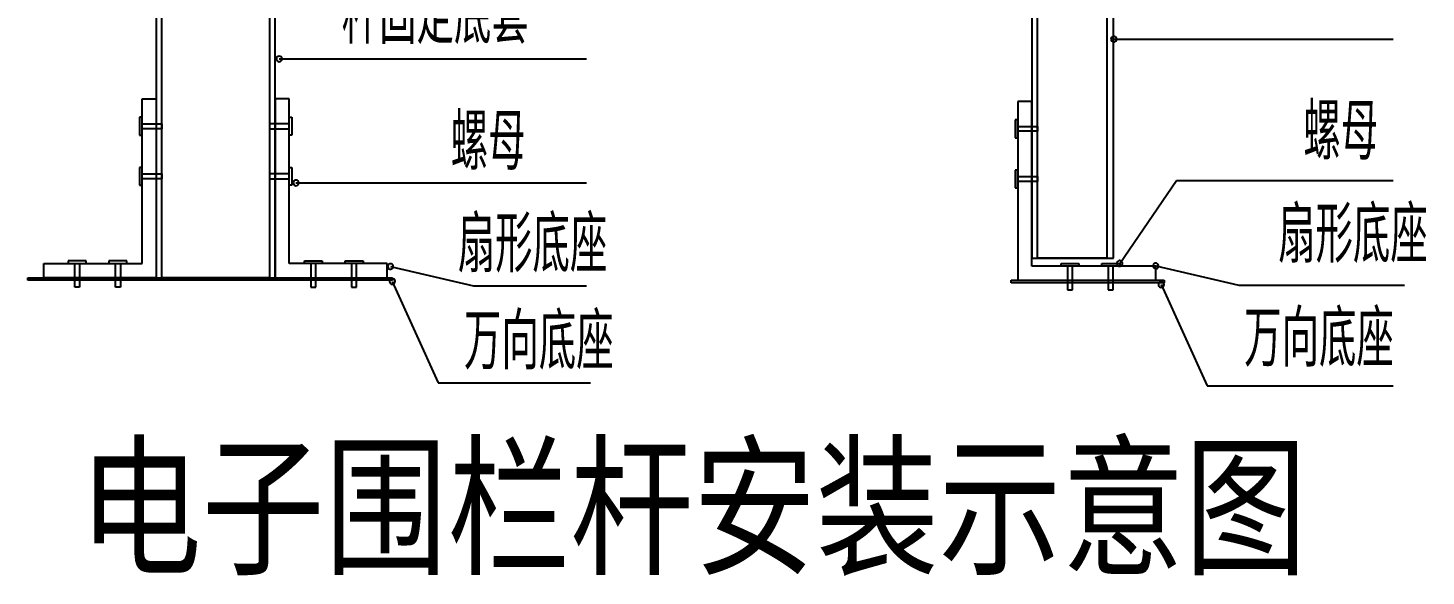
# Model space of a CAD drawing. Header units: millimetres. Extents: x -124346 to 101329, y -150859 to 114847.
# Drawn here: x -124346 to -98913, y -33104 to -23128 of the extents above; entities that cross this region are included whole.
import ezdxf

# ---------------------------------------------------------------- set-up
doc = ezdxf.new("R2010")
doc.units = ezdxf.units.MM
doc.layers.add('电子围栏', color=7, linetype='Continuous')
doc.styles.add('Z-单线', font='bzxw.shx', dxfattribs={"width": 0.7, "bigfont": 'bzhz.shx'})
doc.styles.add('Z-黑体', font='simhei.ttf', dxfattribs={"width": 0.7, "height": 3})

# ---------------------------------------------------------------- blocks, each defined once
blk = doc.blocks.new('电子围栏2')
at = {"layer": '电子围栏'}
for p, q in [((-12555, -3132), (-12555, 16451)), ((-11028, 16451), (-11028, -3132)), ((-112, -2854), (-112, 16414)), ((875, 16414), (875, -2854)), ((-12835, -2929), (-12835, -589)), ((-12835, -589), (-12636, -589)), ((-12636, -589), (-12636, -3132)), ((-10947, -589), (-10947, -3132)), ((-10748, -589), (-10947, -589)), ((-10748, -2929), (-10748, -589)), ((-392, -626), (-392, -3169)), ((-193, -626), (-392, -626)), ((-193, -2966), (-193, -626)), ((-12835, -851), (-12873, -851)), ((-12873, -851), (-12873, -1105)), ((-12835, -1105), (-12835, -851)), ((-12835, -943), (-12555, -943)), ((-12835, -1013), (-12835, -943)), ((-12555, -943), (-12555, -1013)), ((-10748, -943), (-11028, -943)), ((-11028, -943), (-11028, -1013)), ((-10748, -851), (-10710, -851)), ((-10748, -1105), (-10748, -851)), ((-10748, -1013), (-10748, -943)), ((-10710, -851), (-10710, -1105)), ((-392, -888), (-430, -888)), ((-430, -888), (-430, -1142)), ((-392, -1142), (-392, -888)), ((-392, -980), (-112, -980)), ((-392, -1050), (-392, -980)), ((-112, -980), (-112, -1050)), ((-12873, -1105), (-12835, -1105)), ((-12555, -1013), (-12835, -1013)), ((-11028, -1013), (-10748, -1013)), ((-10710, -1105), (-10748, -1105)), ((-430, -1142), (-392, -1142)), ((-112, -1050), (-392, -1050)), ((-12835, -1564), (-12873, -1564)), ((-12873, -1564), (-12873, -1818)), ((-12835, -1818), (-12835, -1564)), ((-10748, -1564), (-10710, -1564)), ((-10748, -1818), (-10748, -1564)), ((-10710, -1564), (-10710, -1818)), ((-12835, -1656), (-12555, -1656)), ((-12835, -1726), (-12835, -1656)), ((-12555, -1726), (-12835, -1726)), ((-12555, -1656), (-12555, -1726)), ((-10748, -1656), (-11028, -1656)), ((-11028, -1656), (-11028, -1726)), ((-11028, -1726), (-10748, -1726)), ((-10748, -1726), (-10748, -1656)), ((-392, -1601), (-430, -1601)), ((-430, -1601), (-430, -1855)), ((-392, -1855), (-392, -1601)), ((-392, -1693), (-112, -1693)), ((-392, -1763), (-392, -1693)), ((-112, -1763), (-392, -1763)), ((-112, -1693), (-112, -1763)), ((-12873, -1818), (-12835, -1818)), ((-10710, -1818), (-10748, -1818)), ((-430, -1855), (-392, -1855)), ((-14231, -3132), (-14231, -2929)), ((-14231, -2929), (-12835, -2929)), ((-13632, -2891), (-13886, -2891)), ((-13886, -2891), (-13886, -2929)), ((-13886, -2929), (-13632, -2929)), ((-13794, -3266), (-13794, -2929)), ((-13794, -2929), (-13724, -2929)), ((-13724, -2929), (-13724, -3266)), ((-13632, -2929), (-13632, -2891)), ((-13053, -2891), (-13307, -2891)), ((-13307, -2891), (-13307, -2929)), ((-13307, -2929), (-13053, -2929)), ((-13215, -3266), (-13215, -2929)), ((-13215, -2929), (-13145, -2929)), ((-13145, -2929), (-13145, -3266)), ((-13053, -2929), (-13053, -2891)), ((-9352, -2929), (-10748, -2929)), ((-10530, -2929), (-10530, -2891)), ((-10530, -2891), (-10276, -2891)), ((-10276, -2929), (-10530, -2929)), ((-10438, -2929), (-10438, -3266)), ((-10368, -2929), (-10438, -2929)), ((-10368, -3266), (-10368, -2929)), ((-10276, -2891), (-10276, -2929)), ((-9951, -2929), (-9951, -2891)), ((-9951, -2891), (-9697, -2891)), ((-9697, -2929), (-9951, -2929)), ((-9859, -2929), (-9859, -3266)), ((-9789, -2929), (-9859, -2929)), ((-9789, -3266), (-9789, -2929)), ((-9697, -2891), (-9697, -2929)), ((-9352, -3132), (-9352, -2929)), ((1571, -2966), (-193, -2966)), ((875, -2854), (-112, -2854)), ((224, -2966), (224, -2928)), ((224, -2928), (478, -2928)), ((478, -2966), (224, -2966)), ((316, -2966), (316, -3303)), ((386, -2966), (316, -2966)), ((386, -3303), (386, -2966)), ((478, -2928), (478, -2966)), ((803, -2966), (803, -2928)), ((803, -2928), (1057, -2928)), ((1057, -2966), (803, -2966)), ((895, -2966), (895, -3303)), ((965, -2966), (895, -2966)), ((965, -3303), (965, -2966)), ((1057, -2928), (1057, -2966)), ((1571, -3169), (1571, -2966)), ((-14459, -3132), (-9279, -3132)), ((-14459, -3167), (-14459, -3132)), ((-9279, -3167), (-14459, -3167)), ((-12636, -3132), (-14231, -3132)), ((-11028, -3132), (-12555, -3132)), ((-10947, -3132), (-9352, -3132)), ((-9279, -3132), (-9279, -3167)), ((-483, -3169), (1689, -3169)), ((-483, -3204), (-483, -3169)), ((-392, -3169), (1571, -3169)), ((1689, -3169), (1689, -3204)), ((-13724, -3266), (-13794, -3266)), ((-13145, -3266), (-13215, -3266)), ((-10438, -3266), (-10368, -3266)), ((-9859, -3266), (-9789, -3266)), ((1689, -3204), (-483, -3204)), ((316, -3303), (386, -3303)), ((895, -3303), (965, -3303))]:
    blk.add_line(p, q, dxfattribs=at)
at = {"layer": '电子围栏', "color": 0}
for p, q in [((-12636, 848), (-12636, -3132)), ((-10947, -3132), (-10947, 848)), ((-193, 811), (-193, -2854)), ((971, -2854), (971, 811)), ((-193, -2854), (971, -2854)), ((-12636, -3132), (-10947, -3132))]:
    blk.add_line(p, q, dxfattribs=at)
at = {"layer": '电子围栏', "color": 4, "linetype": 'ByBlock'}
for p, q in [((973, 261), (2153, 261)), ((2153, 261), (4942, 261)), ((-10888, -21), (-9708, -21)), ((-9708, -21), (-6520, -21)), ((-10650, -1783), (-9470, -1783)), ((-9470, -1783), (-6520, -1783)), ((1057, -2928), (1864, -1750)), ((1864, -1750), (4942, -1750)), ((-9307, -2972), (-8127, -3246)), ((1570, -2965), (2750, -3239)), ((-9281, -3184), (-8630, -4626)), ((-8127, -3246), (-6520, -3246)), ((1647, -3229), (2298, -4671)), ((2750, -3239), (5104, -3239)), ((-8630, -4626), (-6466, -4626)), ((2298, -4671), (4942, -4671))]:
    blk.add_line(p, q, dxfattribs=at)
at = {"layer": '电子围栏'}
for centre, start, end in [((973, 261), 0, 180), ((973, 261), 180, 0), ((1057, -2928), 55.5865, 235.5865), ((1057, -2928), 235.5865, 55.5865), ((1570, -2965), 166.9274, 346.9274), ((1570, -2965), 346.9274, 166.9274), ((1647, -3229), 114.2873, 294.2873), ((1647, -3229), 294.2873, 114.2873)]:
    blk.add_arc(centre, 40, start, end, dxfattribs=at)
at = {"layer": '电子围栏', "color": 4, "linetype": 'ByBlock'}
for centre, start, end in [((-10888, -21), 0, 180), ((-10888, -21), 180, 0), ((-10650, -1783), 0, 180), ((-10650, -1783), 180, 0), ((-9307, -2972), 166.9274, 346.9274), ((-9307, -2972), 346.9274, 166.9274), ((-9281, -3184), 114.2873, 294.2873), ((-9281, -3184), 294.2873, 114.2873)]:
    blk.add_arc(centre, 40, start, end, dxfattribs=at)
at = {"layer": '电子围栏', "style": 'Z-单线', "width": 0.7}
for s, p in [('杆固定底套', (-10000, 193)), ('螺母', (3667, -1453)), ('螺母', (-8450, -1599)), ('扇形底座', (-8352, -3055)), ('扇形底座', (3308, -2919)), ('万向底座', (-8262, -4437)), ('万向底座', (2826, -4396))]:
    blk.add_text(s, height=800, dxfattribs=at).set_placement(p)
at = {"layer": '电子围栏', "color": 7, "style": 'Z-黑体', "width": 0.8}
blk.add_text('电子围栏杆安装示意图', height=1600, dxfattribs=at).set_placement((-13736, -7189))

msp = doc.modelspace()

# ---------------------------------------------------------------- block references
at = {"layer": '电子围栏', "color": 3, "linetype": 'ByBlock', "xscale": 1.28, "yscale": 1.28, "zscale": 1.28}
msp.add_blockref('电子围栏2', (-105839, -23665), dxfattribs=at)

doc.saveas('drawing.dxf')
